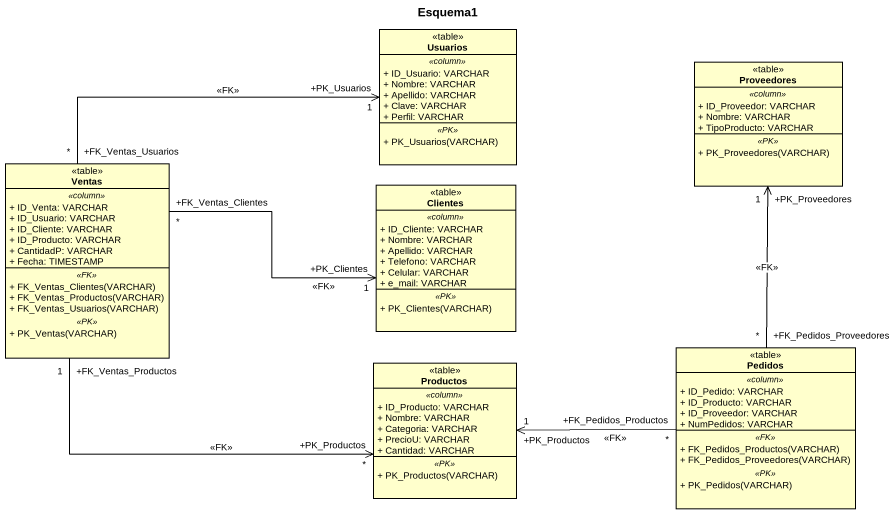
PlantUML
@startuml
title Esquema1
hide circle
hide empty members
skinparam classAttributeIconSize 0
class Usuarios <<table>> {
  .. <<column>> ..
  + ID_Usuario: VARCHAR
  + Nombre: VARCHAR
  + Apellido: VARCHAR
  + Clave: VARCHAR
  + Perfil: VARCHAR
  .. <<PK>> ..
  + PK_Usuarios(VARCHAR)
}
class Proveedores <<table>> {
  .. <<column>> ..
  + ID_Proveedor: VARCHAR
  + Nombre: VARCHAR
  + TipoProducto: VARCHAR
  .. <<PK>> ..
  + PK_Proveedores(VARCHAR)
}
class Ventas <<table>> {
  .. <<column>> ..
  + ID_Venta: VARCHAR
  + ID_Usuario: VARCHAR
  + ID_Cliente: VARCHAR
  + ID_Producto: VARCHAR
  + CantidadP: VARCHAR
  + Fecha: TIMESTAMP
  .. <<FK>> ..
  + FK_Ventas_Clientes(VARCHAR)
  + FK_Ventas_Productos(VARCHAR)
  + FK_Ventas_Usuarios(VARCHAR)
  .. <<PK>> ..
  + PK_Ventas(VARCHAR)
}
class Clientes <<table>> {
  .. <<column>> ..
  + ID_Cliente: VARCHAR
  + Nombre: VARCHAR
  + Apellido: VARCHAR
  + Telefono: VARCHAR
  + Celular: VARCHAR
  + e_mail: VARCHAR
  .. <<PK>> ..
  + PK_Clientes(VARCHAR)
}
class Productos <<table>> {
  .. <<column>> ..
  + ID_Producto: VARCHAR
  + Nombre: VARCHAR
  + Categoria: VARCHAR
  + PrecioU: VARCHAR
  + Cantidad: VARCHAR
  .. <<PK>> ..
  + PK_Productos(VARCHAR)
}
class Pedidos <<table>> {
  .. <<column>> ..
  + ID_Pedido: VARCHAR
  + ID_Producto: VARCHAR
  + ID_Proveedor: VARCHAR
  + NumPedidos: VARCHAR
  .. <<FK>> ..
  + FK_Pedidos_Productos(VARCHAR)
  + FK_Pedidos_Proveedores(VARCHAR)
  .. <<PK>> ..
  + PK_Pedidos(VARCHAR)
}
Ventas "+FK_Ventas_Usuarios\n*" -right-> "+PK_Usuarios\n1" Usuarios : <<FK>>
Ventas "+FK_Ventas_Clientes\n*" -right-> "+PK_Clientes\n1" Clientes : <<FK>>
Ventas "+FK_Ventas_Productos\n1" -right-> "+PK_Productos\n*" Productos : <<FK>>
Pedidos "+FK_Pedidos_Proveedores\n*" -up-> "+PK_Proveedores\n1" Proveedores : <<FK>>
Pedidos "+FK_Pedidos_Productos\n*" -left-> "+PK_Productos\n1" Productos : <<FK>>
@enduml
